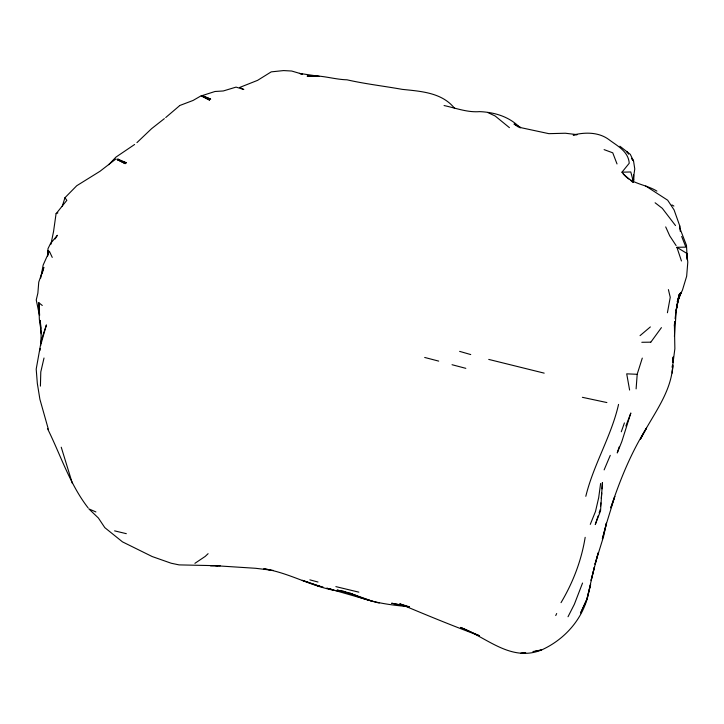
<?xml version="1.0" encoding="UTF-8"?>
<svg xmlns="http://www.w3.org/2000/svg" width="724" height="724" viewBox="0 0 724 724"><rect width="100%" height="100%" fill="white"/><g stroke="black" fill="none" stroke-linecap="round" stroke-linejoin="round"><path stroke-width="1.09" d="M117.912 159.081L117.903 159.723L125.261 163.678L117.188 159.633L117.912 159.081L126.51 162.882L117.188 159.633M673.211 356.851L673.112 362.208L674.868 348.706L674.406 324.623M40.417 386.118L40.788 371.946L44.01 358.009M40.734 345.511L41.114 335.809L40.245 320.415L40.951 328.234M674.424 336.497L676.397 308.65L679.031 294.668L676.044 310.904L679.745 293.555L678.144 298.813M674.406 326.035L674.65 321.682M47.549 256.079L48.001 248.667L50.508 243.545L57.386 235.273L55.087 238.992M672.352 372.027L672.75 365.502C671.293 393.114 652.378 415.268 640.459 439.115L646.514 428.083C630.966 452.943 619.997 479.958 610.83 507.714M673.22 357.891L672.949 362.244L673.22 357.891L673.012 360.009M601.735 493.008L601.273 498.447M602.015 488.827L602.44 482.546L600.54 510.8L595.273 524.556L598.096 515.995M636.106 388.888L637.174 374.661M47.684 255.934L48.137 250.486M600.531 506.239L600.848 502.899M672.243 373.077L673.492 357.077M672.967 360.896L673.302 357.647M674.451 324.243L674.714 322.035M675.112 318.732L675.637 314.316M600.612 483.487L598.676 497.732L595.499 511.47L590.277 524.384M632.93 181.896L634.767 168.936L633.554 161.045L630.296 154.339L619.898 146.221M39.856 350.669L40.209 348.606M675.818 313.248L677.827 301.446L680.515 292.939M41.268 343.049L46.426 324.913L41.458 339.764L36.2 369.104L37.331 383.412L39.892 399.259L48.408 429.45M667.419 312.759L670.243 297.32L668.406 289.609M40.707 278.043L43.159 265.056L49.359 251.228L52.246 257.4M50.906 244.323L53.54 231.58L56.056 213.761L66.834 200.34L64.943 197.733L76.735 185.733L100.002 171.28L115.958 158.927M606.495 523.117L602.377 538.937L606.495 523.117L603.535 536.593L594.974 564.277L598.223 552.792L591.019 580.585M618.558 404.408C611.364 436.21 593.526 464.482 585.807 496.311M585.173 537.335C581.408 560.638 573.028 582.44 561.019 602.667M591.236 579.698L594.386 567.109L586.874 599.318L580.63 612.993L587.381 598.142L590.621 584.422L586.874 599.318L587.381 598.142C580.739 621.436 563.326 640.17 541.407 650.043C510.782 662.252 487.089 637.563 460.518 627.418L479.288 635.672C452.437 625.817 426.074 614.884 399.72 603.825L409.087 606.703M42.11 273.817L43.838 267.4L38.761 282.116L37.865 293.166L36.245 299.944L39.449 315.338M606.006 525.045L614.812 496.438L610.803 507.741M619.101 447.016L617.255 452.962L621.816 441.586L630.839 412.997L625.889 426.011M62.237 206.367L64.943 197.733M642.288 358.099L637.165 374.29L626.712 373.846L629.609 390.055M599.155 512.791L600.214 509.578M678.795 297.682L680.497 292.65M621.292 431.776L624.414 422.907M582.549 583.037L574.358 604.287L568.023 616.739M610.269 455.36L604.133 469.885M677.402 302.234L681.148 292.406L678.841 297.79M677.184 301.727L678.451 298.686M555.742 615.554L556.675 613.527M678.922 297.691L682.461 290.08L686.66 276.233L687.8 262.124L686.768 253.364L676.877 247.291L681.465 260.984M650.84 342.153L661.428 327.619M656.885 191.109C645.564 184.014 629.925 184.077 621.97 172.194L629.237 163.244C628.36 151.28 617.427 146.031 609.002 139.66C598.82 132.012 585.055 132.049 573.191 135.053L577.173 134.655L565.335 133.234L548.883 133.668L521.488 127.786L513.995 124.03L518.475 127.08M108.691 164.71L115.985 157.081L134.619 144.483M136.936 142.628L151.588 128.673L164.357 118.636M208.105 553.679L205.227 556.403L194.901 563.335M165.724 117.532L179.543 105.74M640.052 335.637L650.36 326.922M201.39 95.649L193.046 100.464L180.05 105.396M201.363 95.867L209.498 100.057L201.363 95.867L214.974 91.495L223.263 90.971L236.06 87.115L243.807 89.514L239.753 87.423L257.581 80.355L271.238 71.866L283.564 70.581L291.672 71.024L302.361 74.165M56.101 213.625L57.875 212.883M532.936 651.555L541.407 650.043L535.905 650.93M524.9 652.704L520.502 653.419L525.687 652.641M95.903 511.94L88.862 508.891L98.392 518.013L104.808 527.642L122.483 541.869L152.167 556.539L171.217 563.245L179.109 564.892L217.806 565.716M621.97 172.194L630.785 171.968L633.509 182.113M641.808 342.289L650.722 342.171M210.539 565.887L220.196 565.806M676.877 247.291L685.881 247.137L681.682 236.477M215.607 565.716L255.699 568.295L273.337 570.449M520.294 127.958C509.606 116.718 494.709 112.247 479.605 111.632C467.46 112.627 455.794 108.066 444.065 105.541M408.96 606.694C388.679 604.893 368.335 602.106 349.764 593.182M270.197 569.86L263.789 568.829C291.835 573.046 316.388 589.97 345.013 591.662L337.113 590.087C351.52 593.3 364.851 599.762 379.213 603.029M403.349 605.336L391.639 603.237L408.997 606.893M322.913 586.911L317.601 585.915L320.397 586.603L302.243 580.322L309.963 582.911M606.875 402.553L582.386 397.313M335.864 586.621L358.851 592.16M114.591 530.864L126.32 533.669M544.186 373.141L488.736 359.412M438.699 361.113L424.689 357.457M326.587 588.196L332.877 589.825L329.963 589.001M465.822 368.344L452.029 364.715M342.859 591.227L348.715 592.784M309.863 579.852L318.008 582.033M302.56 74.291L299.428 73.405L319.175 76.319L307.121 76.101C320.768 74.518 333.547 79.45 347.004 79.812C365.267 83.966 383.783 86.056 402.191 89.36C420.834 91.324 442.111 92.482 454.708 108.5M459.631 351.375L470.727 354.561M327.176 588.25L371.982 601.092L349.746 593.155M310.994 583.263L320.298 586.476M604.106 149.624L612.748 152.818L617.02 163.941M349.674 593.146L356.371 595.671M487.65 112.455L495.18 116.012L509.424 127.65M671.944 204.928L673.881 206.069M645.727 185.996L667.682 200.222L674.089 209.933L679.718 225.779L680.279 231.381M655.111 202.783L662.288 208.313L675.501 225.553M41.259 331.583L41.458 333.809L39.349 319.42L38.825 302.723L42.282 305.465M623.364 174.004L628.975 178.918M630.577 180.321L632.984 182.421M627.038 151.922L626.731 151.588L628.595 154.167M631.69 158.465L633.554 161.045L631.6 158.312M676.107 245.581L669.709 235.816L665.7 226.902M88.147 507.931C69.649 484.075 60.816 455.387 47.494 428.608M72.364 483.406L61.241 447.215M686.768 253.364L687.275 259.635L686.479 245.355L679.8 228.123L679.718 225.779M38.825 302.723L39.63 315.329M633.618 174.909L633.934 180.258M202.15 95.468L202.141 95.957L210.693 99.116L202.15 95.468M672.487 365.321L672.27 367.439L672.515 365.222"/></g></svg>
